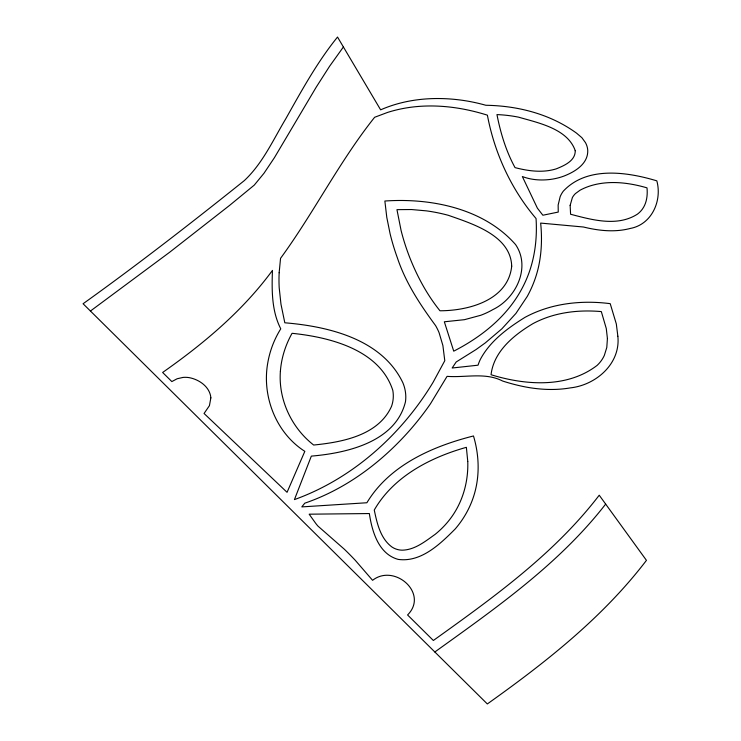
<?xml version="1.0" encoding="UTF-8"?>
<svg xmlns="http://www.w3.org/2000/svg" width="741" height="741" viewBox="0 0 741 741"><rect width="100%" height="100%" fill="white"/><g stroke="black" fill="none" stroke-linecap="round" stroke-linejoin="round"><path stroke-width="1.11" d="M343.398 46.979L329.532 66.347L316.222 87.151L274.439 157.648L264 173.246L254.274 185.102L229.719 205.294L169.633 252.264L90.439 311.035M605.666 504.093C559.029 564.123 495.961 608.037 434.837 651.987M210.861 397.843L209.434 405.651L204.062 413.487L287.063 492.311L304.829 451.343C275.745 432.809 261.601 395.796 267.871 362.303A136.048 113.049 15.9 0 1 280.765 328.828C271.549 310.868 271.762 290.064 272.447 270.4C242.64 311.025 203.645 343.694 162.631 372.464L171.838 381.578L177.145 378.762L182.971 377.428A21.183 17.599 15.9 0 1 189.094 377.623C199.172 379.457 209.944 386.876 210.861 397.843M467.766 461.458C468.479 481.909 462.579 502.713 450.074 519.043A115.846 96.265 15.9 0 1 435.189 534.317C425.288 541.328 414.803 549.989 402.048 550.183A15.969 13.273 15.9 0 1 391.97 547.025C380.392 538.494 377.067 523.331 374.261 510.04C393.554 476.435 430.252 457.512 466.367 447.323L467.766 461.458M575.238 150.682C575.461 160.843 564.17 165.669 556.213 168.865C542.801 173.051 528.379 171.088 515.032 167.614C506.029 151.136 500.546 132.963 496.961 114.596A117.949 98.007 15.9 0 1 518.487 117.143C538.383 122.895 567.625 128.693 575.238 150.682M617.855 336.229C620.763 363.683 595.94 385.107 570.329 387.886C556.602 390.275 542.505 389.803 528.796 387.543C519.95 386.033 511.234 383.801 502.685 381.05C485.383 372.102 465.654 377.79 447.064 376.354L430.484 403.752A393.61 327.087 15.9 0 1 408.791 431.392C380.541 463.116 345.223 489.338 304.801 503.176L301.8 506.9L366.888 502.75C389.507 465.098 432.577 446.332 473.48 435.967C479.047 454.529 479.89 474.657 474.546 493.386A132.991 110.52 15.9 0 1 455.233 528.935C440.302 543.913 421.194 562.586 398.186 559.399C378.531 554.036 372.001 531.39 369.351 513.55L309.164 514.189L315.444 522.979A42.728 35.503 15.9 0 0 317.926 526.064L344.38 549.257A332.866 276.606 15.9 0 1 355.171 560.187L372.584 580.314C394.453 563.123 429.076 593.485 407.578 614.956L433.355 640.483C493.098 597.691 554.129 554.12 599.228 495.21L646.448 560.353C602.785 617.614 545.598 662.482 487.328 703.95L83.075 303.745C138.067 264.38 191.484 222.865 244.289 180.628C262.61 163.502 273.086 140.03 285.767 118.801C301.596 90.708 317.139 62.188 337.525 37.05L380.633 109.844C406.874 98.331 436.505 96.302 464.607 100.628A151.896 126.22 15.9 0 1 485.855 105.268C510.16 105.667 534.632 110.465 556.565 121.172A117.726 97.831 15.9 0 1 576.489 133.102L581.88 137.687L585.501 142.68A23.193 19.275 15.9 0 1 587.752 150.534C588.085 163.946 574.84 171.847 563.855 176.108A60.012 49.869 15.9 0 1 550.544 179.405C541.097 180.619 531.269 179.97 522.34 176.525L537.392 208.156L542.857 215.233L558.251 212.074L558.149 205.035L560.159 196.671A36.846 30.613 15.9 0 1 563.29 191.187C586.881 165.91 627.034 171.856 656.832 180.85C662.287 200.765 651.774 224.542 630.211 228.46A66.764 55.482 15.9 0 1 621.366 230.173C608.676 231.794 595.82 230.034 583.482 227.015L540.652 223.087C542.18 238.065 541.671 253.274 538.272 267.964A162.483 135.019 15.9 0 1 527.212 296.502L515.94 313.406L501.861 328.828L485.253 342.926L476.083 349.53L456.197 361.969L452.149 368.008L478.038 365.193A66.032 54.871 15.9 0 1 480.288 359.505C489.977 341.073 507.705 328.115 524.961 317.37A126.146 104.824 15.9 0 1 551.239 306.969C570.422 301.874 590.586 301.142 610.213 303.662L616.327 323.974L617.855 336.229M607.416 338.507L606.786 347.473L604.341 355.402A42.959 35.698 15.9 0 1 597.163 365.35C567.152 388.441 525.36 385.292 491.051 374.733C493.756 351.299 514.032 334.904 532.927 323.65A106.861 88.8 15.9 0 1 554.898 315.027C570.005 311.035 585.807 310.229 601.322 311.59L606.277 328.513L607.416 338.507M280.376 371.473C278.301 399.584 291.509 427.807 313.665 445.035C342.212 442.182 378.41 435.467 391.517 406.374A44.21 36.744 15.9 0 0 392.813 390.396C379.698 349.706 329.865 337.164 292.056 333.311C285.489 345.01 281.339 358.07 280.376 371.473M279.162 272.734L279.033 276.402A199.644 165.901 15.9 0 0 279.2 287.749L280.969 304.171L284.813 322.789C328.856 326.429 382.124 339.239 402.891 382.81A48.406 40.227 15.9 0 1 405.466 401.779C395.638 441.942 347.047 453.103 311.34 456.113L294.427 499.601C340.869 482.891 381.189 451.602 411.727 413.117A401.798 333.885 15.9 0 0 433.17 382.152L444.785 360.71L442.886 345.501L439.08 332.681A70.886 58.9 15.9 0 0 435.606 325.623C420.147 304.634 405.568 282.636 397.296 257.636A291.38 242.131 15.9 0 1 390.072 233.647L386.783 217.335L384.866 201.024C431.114 197.81 483.873 208.425 515.606 244.613C531.121 267.538 515.912 298.567 492.858 309.608A87.243 72.498 15.9 0 1 480.816 315.258L464.487 319.677L444.331 321.789L453.733 351.169C478.677 338.322 501.87 320.723 517.125 296.826A171.588 142.587 15.9 0 0 529.593 271.113C535.335 254.256 537.197 236.268 536.049 218.53C511.133 189.224 494.451 152.915 487.393 115.161C464.023 107.825 439.246 104.24 414.784 106.778A131.787 109.52 15.9 0 0 387.608 112.41L374.631 117.282C339.332 161.584 313.925 212.676 280.543 258.34L279.162 272.734M570.144 205.377L570.589 214.251C591.939 219.827 617.318 227.07 637.436 214.14A30.298 25.175 15.9 0 0 642.419 209.073C646.782 202.988 647.699 195.152 647.013 187.862C628.803 182.555 608.935 180.119 590.503 185.815A64.124 53.278 15.9 0 0 580.083 190.187L575.451 193.568A23.064 19.164 15.9 0 0 572.385 197.569L570.144 205.377M511.707 266.158C508.187 300.151 468.821 310.757 439.969 310.775C427.159 294.89 417.368 276.754 409.866 257.822A282.525 234.777 15.9 0 1 401.094 230.516L396.954 209.647L411.542 209.536L426.381 210.861A142.578 118.486 15.9 0 1 448.398 215.325C472.295 223.745 510.706 235.406 511.707 266.158"/></g></svg>
